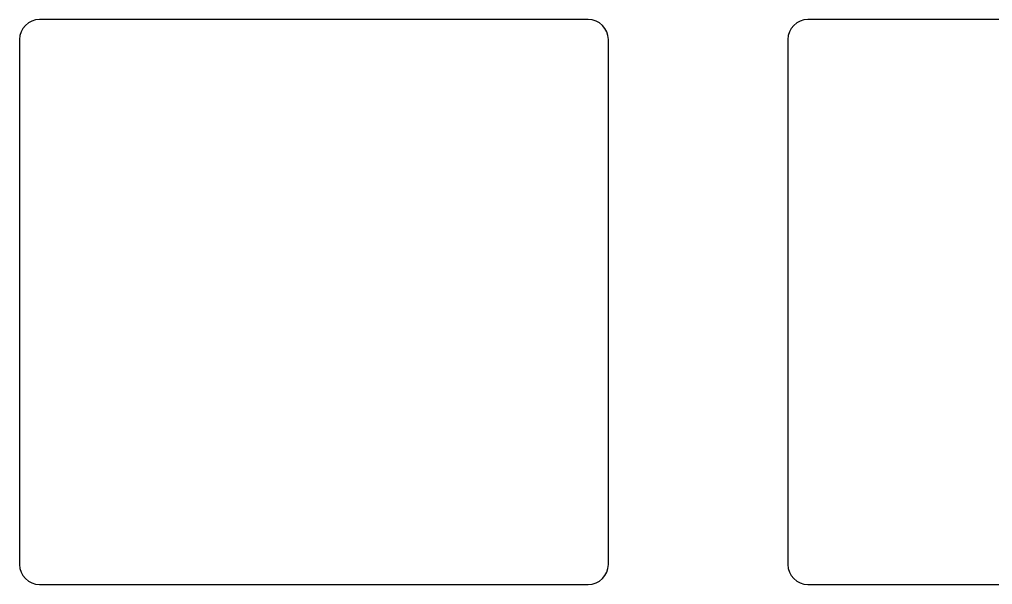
# Model space of a CAD drawing. Header units: millimetres. Extents: x -10 to 277, y -95 to 18.
# Drawn here: x 202.31 to 226.43, y -7 to 7 of the extents above; entities that cross this region are included whole.
import ezdxf

# ---------------------------------------------------------------- set-up
doc = ezdxf.new("R2010")
doc.units = ezdxf.units.MM
doc.header["$MEASUREMENT"] = 0
doc.layers.add('Edge.Cuts', color=53, linetype='CONTINUOUS')

msp = doc.modelspace()

# ---------------------------------------------------------------- linework, layer by layer
at = {"layer": 'Edge.Cuts', "linetype": 'Continuous'}
for p, q in [((216.408916, 7), (202.808916, 7)), ((235.458916, 7), (221.858916, 7)), ((202.308916, 6.5), (202.308916, -6.5)), ((216.908916, -6.5), (216.908916, 6.5)), ((221.358916, 6.5), (221.358916, -6.5)), ((202.808916, -7), (216.408916, -7)), ((221.858916, -7), (235.458916, -7))]:
    msp.add_line(p, q, dxfattribs=at)
at = {"layer": 'Edge.Cuts'}
for centre, start, end in [((202.808916, 6.5), 90, 180), ((216.408916, 6.5), 0, 90), ((221.858916, 6.5), 90, 180), ((202.808916, -6.5), 180, 270), ((216.408916, -6.5), 270, 0), ((221.858916, -6.5), 180, 270)]:
    msp.add_arc(centre, 0.5, start, end, dxfattribs=at)

doc.saveas('drawing.dxf')
